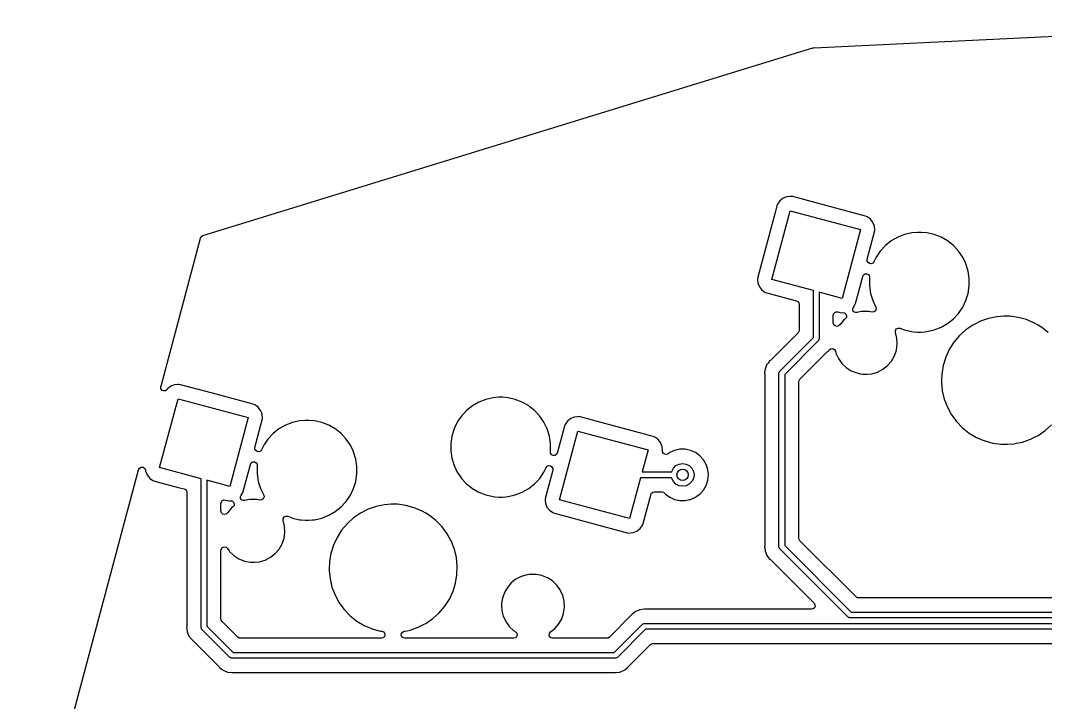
# Model space of a CAD drawing. Extents: x 41 to 271, y -133 to -23.
# Drawn here: x 48.97 to 84.95, y -47.12 to -23.18 of the extents above; entities that cross this region are included whole.
import ezdxf

# ---------------------------------------------------------------- set-up
doc = ezdxf.new("R2010")
doc.units = 0
doc.layers.add('BLACK', color=7, linetype='CONTINUOUS')

msp = doc.modelspace()

# ---------------------------------------------------------------- linework, layer by layer
at = {"layer": 'BLACK', "linetype": 'CONTINUOUS'}
for p, q in [((76.8157, -24.1397), (96.7706, -23.1814)), ((55.376, -30.7302), (76.7852, -24.1451)), ((76.7852, -24.1451), (76.8157, -24.1397)), ((75.7368, -29.4215), (75.6236, -29.5105)), ((75.8704, -29.368), (75.7368, -29.4215)), ((75.9778, -29.3578), (75.8704, -29.368)), ((76.0137, -29.3543), (75.9778, -29.3578)), ((76.0729, -29.3636), (76.0137, -29.3543)), ((76.0137, -29.3543), (76.0137, -29.3543)), ((76.8493, -29.5716), (76.0729, -29.3636)), ((76.0729, -29.3636), (76.0729, -29.3636)), ((76.0729, -29.3636), (76.0729, -29.3636)), ((75.3426, -32.2742), (75.9896, -29.8594)), ((75.5185, -29.6836), (75.4536, -29.9262)), ((75.5217, -29.6755), (75.5185, -29.6836)), ((75.5402, -29.6277), (75.5217, -29.6755)), ((75.6236, -29.5105), (75.5402, -29.6277)), ((75.9896, -29.8594), (78.4527, -30.5194)), ((78.6285, -30.0484), (76.8493, -29.5716)), ((75.4536, -29.9262), (74.8467, -32.1909)), ((78.6844, -30.07), (78.6285, -30.0484)), ((78.7623, -30.1254), (78.6844, -30.07)), ((78.6844, -30.07), (78.6844, -30.07)), ((78.6844, -30.07), (78.6844, -30.07)), ((78.8017, -30.1535), (78.7623, -30.1254)), ((78.8724, -30.2434), (78.8017, -30.1535)), ((78.4527, -30.5194), (77.8057, -32.9342)), ((78.8906, -30.2666), (78.8724, -30.2434)), ((78.9441, -30.4002), (78.8906, -30.2666)), ((78.9578, -30.5435), (78.9441, -30.4002)), ((78.9485, -30.6027), (78.9578, -30.5435)), ((53.9138, -35.9657), (55.2927, -30.8167)), ((55.2927, -30.8167), (55.3232, -30.7627)), ((55.3232, -30.7627), (55.376, -30.7302)), ((78.691, -31.5641), (78.9485, -30.6027)), ((79.531, -30.917), (79.3259, -31.0806)), ((79.7582, -30.7858), (79.531, -30.917)), ((80.0024, -30.69), (79.7582, -30.7858)), ((80.2582, -30.6316), (80.0024, -30.69)), ((80.4544, -30.6169), (80.2582, -30.6316)), ((80.5853, -30.6169), (80.4544, -30.6169)), ((80.4544, -30.6169), (80.4544, -30.6169)), ((80.5854, -30.6169), (80.5853, -30.6169)), ((80.7815, -30.6316), (80.5854, -30.6169)), ((81.0373, -30.69), (80.7815, -30.6316)), ((81.2815, -30.7858), (81.0373, -30.69)), ((81.5087, -30.917), (81.2815, -30.7858)), ((81.7138, -31.0806), (81.5087, -30.917)), ((81.5087, -30.917), (81.5087, -30.917)), ((79.1474, -31.2729), (78.9996, -31.4897)), ((79.3259, -31.0806), (79.1474, -31.2729)), ((81.8923, -31.2729), (81.7138, -31.0806)), ((81.7138, -31.0806), (81.7138, -31.0806)), ((81.7138, -31.0806), (81.7138, -31.0806)), ((82.0401, -31.4897), (81.8923, -31.2729)), ((81.8923, -31.2729), (81.8923, -31.2729)), ((81.8923, -31.2729), (81.8923, -31.2729)), ((78.69, -31.6245), (78.691, -31.5641)), ((78.7178, -31.6782), (78.69, -31.6245)), ((78.9224, -31.6499), (78.8837, -31.6964)), ((78.9996, -31.4897), (78.9224, -31.6499)), ((82.1359, -31.6886), (82.0401, -31.4897)), ((78.7676, -31.7124), (78.7178, -31.6782)), ((78.8277, -31.719), (78.7676, -31.7124)), ((78.8837, -31.6964), (78.8277, -31.719)), ((82.1539, -31.7261), (82.1359, -31.6886)), ((82.2313, -31.9768), (82.1539, -31.7261)), ((82.2704, -32.2362), (82.2313, -31.9768)), ((74.838, -32.2466), (74.8375, -32.2502)), ((74.8375, -32.2502), (74.841, -32.2873)), ((74.8467, -32.1909), (74.838, -32.2466)), ((74.841, -32.2873), (74.8512, -32.3934)), ((76.7976, -32.6641), (75.3426, -32.2742)), ((78.2767, -33.11), (78.5303, -32.1638)), ((78.5303, -32.1638), (78.5607, -32.1098)), ((78.5607, -32.1098), (78.6135, -32.0774)), ((78.6135, -32.0774), (78.6754, -32.0745)), ((78.6754, -32.0745), (78.7309, -32.1019)), ((78.7309, -32.1019), (78.7663, -32.1527)), ((78.7663, -32.1527), (78.7726, -32.2143)), ((78.7726, -32.2143), (78.7694, -32.2362)), ((78.7694, -32.2362), (78.7694, -32.2362)), ((78.7694, -32.2362), (78.7694, -32.4986)), ((82.2704, -32.4986), (82.2704, -32.2362)), ((74.8512, -32.3934), (74.9047, -32.5271)), ((74.9047, -32.5271), (74.9776, -32.6198)), ((74.9776, -32.6198), (74.9936, -32.6402)), ((74.9936, -32.6402), (75.1109, -32.7237)), ((75.1109, -32.7237), (75.1109, -32.7237)), ((75.1109, -32.7237), (75.1109, -32.7237)), ((75.1109, -32.7237), (75.1165, -32.7258)), ((75.1165, -32.7258), (75.1668, -32.7453)), ((76.7976, -34.3129), (76.7976, -32.6641)), ((77.8057, -32.9342), (76.9976, -32.7177)), ((76.9976, -32.7177), (76.9976, -34.3544)), ((78.7694, -32.4986), (78.8085, -32.758)), ((82.2313, -32.758), (82.2704, -32.4986)), ((75.1668, -32.7453), (75.9799, -32.9632)), ((75.9799, -32.9632), (76.2052, -33.0235)), ((76.2052, -33.0235), (76.2528, -33.0483)), ((76.2528, -33.0483), (76.2855, -33.0909)), ((76.2855, -33.0909), (76.2971, -33.1433)), ((78.8085, -32.758), (78.8858, -33.0087)), ((78.8858, -33.0087), (78.9964, -33.2384)), ((82.0401, -33.2451), (82.1539, -33.0087)), ((82.1539, -33.0087), (82.2313, -32.758)), ((76.2971, -33.1433), (76.2971, -34.0543)), ((77.5109, -33.4767), (77.5466, -33.4332)), ((77.5466, -33.4332), (77.5979, -33.41)), ((77.5979, -33.41), (77.6542, -33.4118)), ((77.6542, -33.4118), (77.6991, -33.4238)), ((77.6991, -33.4238), (77.7224, -33.4301)), ((77.7224, -33.4301), (77.7816, -33.4393)), ((77.7816, -33.4393), (77.8292, -33.4347)), ((77.7816, -33.4393), (77.7816, -33.4393)), ((77.7816, -33.4393), (77.7816, -33.4393)), ((77.8292, -33.4347), (77.8914, -33.4449)), ((77.8914, -33.4449), (77.9406, -33.4843)), ((78.1797, -33.2975), (78.2017, -33.2409)), ((78.1872, -33.3578), (78.1797, -33.2975)), ((78.2224, -33.4073), (78.1872, -33.3578)), ((78.2017, -33.2409), (78.2551, -33.1659)), ((78.277, -33.4341), (78.2224, -33.4073)), ((78.2551, -33.1659), (78.2767, -33.11)), ((78.3377, -33.4318), (78.277, -33.4341)), ((78.4263, -33.4057), (78.3377, -33.4318)), ((78.5048, -33.3982), (78.4263, -33.4057)), ((78.5833, -33.3907), (78.5048, -33.3982)), ((78.7409, -33.3907), (78.5833, -33.3907)), ((78.8612, -33.4139), (78.7409, -33.3907)), ((78.7409, -33.3907), (78.7409, -33.3907)), ((78.9286, -33.4081), (78.8612, -33.4139)), ((78.9829, -33.3678), (78.9286, -33.4081)), ((79.008, -33.305), (78.9829, -33.3678)), ((78.9964, -33.2384), (79.008, -33.305)), ((81.8923, -33.4619), (82.0401, -33.2451)), ((77.4981, -33.5316), (77.5109, -33.4767)), ((77.4981, -33.7969), (77.4981, -33.5316)), ((77.5147, -33.8589), (77.4981, -33.7969)), ((77.8722, -33.6914), (77.7345, -33.8504)), ((77.8934, -33.6747), (77.8722, -33.6914)), ((77.9177, -33.6557), (77.8934, -33.6747)), ((77.9557, -33.6054), (77.9177, -33.6557)), ((77.9406, -33.4843), (77.9641, -33.5429)), ((77.9641, -33.5429), (77.9557, -33.6054)), ((81.5087, -33.8178), (81.7138, -33.6542)), ((81.7138, -33.6542), (81.8578, -33.499)), ((81.8578, -33.499), (81.8923, -33.4619)), ((81.8923, -33.4619), (81.8923, -33.4619)), ((81.8923, -33.4619), (81.8923, -33.4619)), ((82.6645, -33.736), (82.3963, -33.8715)), ((82.9483, -33.6374), (82.6645, -33.736)), ((83.2428, -33.5776), (82.9483, -33.6374)), ((83.4676, -33.5625), (83.2428, -33.5776)), ((83.6929, -33.5625), (83.4676, -33.5625)), ((83.4676, -33.5625), (83.4676, -33.5625)), ((83.9907, -33.6026), (83.6929, -33.5625)), ((84.2805, -33.682), (83.9907, -33.6026)), ((83.9907, -33.6026), (83.9907, -33.6026)), ((83.9907, -33.6026), (83.9907, -33.6026)), ((84.376, -33.7225), (84.2805, -33.682)), ((84.5571, -33.7993), (84.376, -33.7225)), ((84.6864, -33.8759), (84.5571, -33.7993)), ((76.2608, -34.142), (75.301, -35.1018)), ((76.2877, -34.1017), (76.2608, -34.142)), ((76.2971, -34.0543), (76.2877, -34.1017)), ((77.5601, -33.9043), (77.5147, -33.8589)), ((77.6221, -33.9209), (77.5601, -33.9043)), ((77.6841, -33.9043), (77.6221, -33.9209)), ((77.7295, -33.8589), (77.6841, -33.9043)), ((77.7345, -33.8504), (77.7295, -33.8589)), ((77.7295, -33.8589), (77.7295, -33.8589)), ((79.6808, -34.1283), (79.6831, -34.0615)), ((79.6813, -34.1303), (79.6808, -34.1283)), ((79.7309, -34.3347), (79.6813, -34.1303)), ((79.6813, -34.1303), (79.6813, -34.1303)), ((79.6831, -34.0615), (79.7198, -34.0056)), ((79.7198, -34.0056), (79.7801, -33.9769)), ((79.7801, -33.9769), (79.8466, -33.9837)), ((79.8466, -33.9837), (79.8902, -34.0008)), ((79.8902, -34.0008), (79.9942, -34.0416)), ((79.9942, -34.0416), (80.0024, -34.0448)), ((80.0024, -34.0448), (80.2582, -34.1032)), ((80.2582, -34.1032), (80.3143, -34.1074)), ((80.3143, -34.1074), (80.4544, -34.1179)), ((80.4544, -34.1179), (80.4544, -34.1179)), ((80.4544, -34.1179), (80.5853, -34.1179)), ((80.5853, -34.1179), (80.5854, -34.1179)), ((80.5854, -34.1179), (80.7079, -34.1087)), ((80.7079, -34.1087), (80.7815, -34.1032)), ((80.7815, -34.1032), (81.0373, -34.0448)), ((81.0373, -34.0448), (81.2815, -33.949)), ((81.2815, -33.949), (81.5087, -33.8178)), ((82.1486, -34.0416), (81.9257, -34.2432)), ((82.3963, -33.8715), (82.1486, -34.0416)), ((84.8157, -33.9524), (84.6864, -33.8759)), ((85.0409, -34.1303), (84.8157, -33.9524)), ((75.6213, -35.4893), (76.7976, -34.3129)), ((76.9683, -34.4251), (75.792, -35.6014)), ((76.972, -34.4179), (76.9683, -34.4251)), ((76.9785, -34.4131), (76.972, -34.4179)), ((76.9858, -34.3909), (76.9785, -34.4131)), ((76.9964, -34.37), (76.9858, -34.3909)), ((76.9976, -34.3544), (76.9951, -34.362)), ((76.9951, -34.362), (76.9964, -34.37)), ((79.7409, -34.5448), (79.7309, -34.3347)), ((81.7317, -34.4726), (81.57, -34.7259)), ((81.9257, -34.2432), (81.7317, -34.4726)), ((76.5475, -35.5537), (77.2887, -34.8126)), ((77.2887, -34.8126), (77.3009, -34.8019)), ((77.3009, -34.8019), (77.3259, -34.7826)), ((77.3259, -34.7826), (77.3558, -34.7437)), ((77.3558, -34.7437), (77.4111, -34.7029)), ((77.4111, -34.7029), (77.4798, -34.6979)), ((77.4798, -34.6979), (77.5405, -34.7303)), ((77.5405, -34.7303), (77.5746, -34.79)), ((77.5746, -34.79), (77.5902, -34.854)), ((77.5902, -34.854), (77.5902, -34.854)), ((77.5902, -34.854), (77.5902, -34.854)), ((77.5902, -34.854), (77.6223, -34.9243)), ((79.6422, -34.9518), (79.711, -34.753)), ((79.711, -34.753), (79.7409, -34.5448)), ((81.57, -34.7259), (81.4435, -34.9985)), ((75.1981, -35.2173), (75.1675, -35.2572)), ((75.2069, -35.2057), (75.1981, -35.2173)), ((75.2477, -35.1526), (75.2069, -35.2057)), ((75.2637, -35.1317), (75.2477, -35.1526)), ((75.2888, -35.1125), (75.2637, -35.1317)), ((75.301, -35.1018), (75.2888, -35.1125)), ((77.6223, -34.9243), (77.6776, -35.0454)), ((77.6776, -35.0454), (77.7738, -35.1805)), ((77.7738, -35.1805), (77.7996, -35.2167)), ((77.7996, -35.2167), (77.9518, -35.3618)), ((79.3992, -35.2929), (79.537, -35.1339)), ((79.537, -35.1339), (79.6422, -34.9518)), ((81.4435, -34.9985), (81.3545, -35.2855)), ((75.107, -35.4032), (75.0863, -35.56)), ((75.0863, -35.56), (75.0904, -35.5913)), ((75.0904, -35.5913), (75.0915, -35.6075)), ((75.0915, -35.6075), (75.0915, -41.6085)), ((75.1675, -35.2572), (75.107, -35.4032)), ((75.592, -35.56), (75.5945, -35.5523)), ((75.592, -41.656), (75.592, -35.56)), ((75.5932, -35.5444), (75.6039, -35.5235)), ((75.5945, -35.5523), (75.5932, -35.5444)), ((75.6039, -35.5235), (75.6111, -35.5012)), ((75.6111, -35.5012), (75.6176, -35.4965)), ((75.6176, -35.4965), (75.6213, -35.4893)), ((75.792, -35.6014), (75.792, -41.6146)), ((76.3288, -35.7724), (76.5475, -35.5537)), ((77.9518, -35.3618), (77.9518, -35.3618)), ((77.9518, -35.3618), (77.9518, -35.3618)), ((77.9518, -35.3618), (78.1287, -35.4756)), ((78.1287, -35.4756), (78.1287, -35.4756)), ((78.1287, -35.4756), (78.324, -35.5537)), ((78.324, -35.5537), (78.4528, -35.5786)), ((78.4528, -35.5786), (78.5306, -35.5935)), ((78.5306, -35.5935), (78.5306, -35.5935)), ((78.5306, -35.5935), (78.6882, -35.5935)), ((78.6882, -35.5935), (78.8451, -35.5786)), ((78.6882, -35.5935), (78.6882, -35.5935)), ((78.8451, -35.5786), (79.0469, -35.5193)), ((79.0469, -35.5193), (79.2339, -35.4229)), ((79.2339, -35.4229), (79.3992, -35.2929)), ((81.3045, -35.5818), (81.2968, -35.8126)), ((81.3146, -35.5222), (81.3045, -35.5818)), ((81.3545, -35.2855), (81.3146, -35.5222)), ((53.8969, -36.0287), (53.9138, -35.9657)), ((54.3797, -35.9687), (54.2461, -36.0222)), ((54.4968, -35.9576), (54.3797, -35.9687)), ((54.523, -35.9551), (54.4968, -35.9576)), ((54.5822, -35.9643), (54.523, -35.9551)), ((54.523, -35.9551), (54.523, -35.9551)), ((55.7058, -36.2654), (54.5822, -35.9643)), ((54.5822, -35.9643), (54.5822, -35.9643)), ((54.5822, -35.9643), (54.5822, -35.9643)), ((76.2925, -35.8601), (76.3019, -35.8126)), ((76.2925, -35.8821), (76.2925, -35.8601)), ((76.2925, -39.2), (76.2925, -35.8821)), ((76.3019, -35.8126), (76.3288, -35.7724)), ((81.2968, -35.8126), (81.2945, -35.8821)), ((81.2945, -35.8821), (81.3245, -36.1811)), ((53.898, -36.0969), (53.8969, -36.0287)), ((53.935, -36.1541), (53.898, -36.0969)), ((53.9967, -36.1832), (53.935, -36.1541)), ((54.0644, -36.1753), (53.9967, -36.1832)), ((54.1176, -36.1327), (54.0644, -36.1753)), ((54.133, -36.1112), (54.1176, -36.1327)), ((54.2461, -36.0222), (54.133, -36.1112)), ((57.1378, -36.6491), (55.7058, -36.2654)), ((81.3245, -36.1811), (81.3942, -36.4734)), ((53.8519, -38.875), (54.4989, -36.4601)), ((54.4989, -36.4601), (56.962, -37.1201)), ((57.1937, -36.6707), (57.1378, -36.6491)), ((57.3105, -36.7538), (57.1937, -36.6707)), ((57.1937, -36.6707), (57.1937, -36.6707)), ((57.1937, -36.6707), (57.1937, -36.6707)), ((65.0586, -36.5766), (64.8314, -36.7078)), ((65.3028, -36.4807), (65.0586, -36.5766)), ((65.5586, -36.4224), (65.3028, -36.4807)), ((65.7547, -36.4077), (65.5586, -36.4224)), ((65.8857, -36.4077), (65.7547, -36.4077)), ((65.7547, -36.4077), (65.7547, -36.4077)), ((66.0818, -36.4224), (65.8857, -36.4077)), ((65.8857, -36.4077), (65.8857, -36.4077)), ((66.3376, -36.4807), (66.0818, -36.4224)), ((66.5819, -36.5766), (66.3376, -36.4807)), ((66.5985, -36.5862), (66.5819, -36.5766)), ((66.5819, -36.5766), (66.5819, -36.5766)), ((66.5819, -36.5766), (66.5819, -36.5766)), ((66.8091, -36.7078), (66.5985, -36.5862)), ((81.3942, -36.4734), (81.5022, -36.7538)), ((57.311, -36.7542), (57.3105, -36.7538)), ((57.3999, -36.8673), (57.311, -36.7542)), ((57.4389, -36.9647), (57.3999, -36.8673)), ((57.4534, -37.0009), (57.4389, -36.9647)), ((57.4671, -37.1442), (57.4534, -37.0009)), ((64.6262, -36.8714), (64.4478, -37.0637)), ((64.8314, -36.7078), (64.6262, -36.8714)), ((66.8604, -36.7487), (66.8091, -36.7078)), ((67.0142, -36.8714), (66.8604, -36.7487)), ((67.1926, -37.0637), (67.0142, -36.8714)), ((67.0142, -36.8714), (67.0142, -36.8714)), ((67.0142, -36.8714), (67.0142, -36.8714)), ((81.5022, -36.7538), (81.6466, -37.0173)), ((81.6466, -37.0173), (81.7623, -37.1744)), ((56.962, -37.1201), (56.315, -39.5349)), ((57.2003, -38.1648), (57.4579, -37.2034)), ((57.4579, -37.2034), (57.4671, -37.1442)), ((58.2675, -37.3865), (58.0403, -37.5177)), ((58.5118, -37.2907), (58.2675, -37.3865)), ((58.7676, -37.2323), (58.5118, -37.2907)), ((58.9637, -37.2176), (58.7676, -37.2323)), ((59.0947, -37.2176), (58.9637, -37.2176)), ((58.9637, -37.2176), (58.9637, -37.2176)), ((59.2908, -37.2323), (59.0947, -37.2176)), ((59.0947, -37.2176), (59.0947, -37.2176)), ((59.5466, -37.2907), (59.2908, -37.2323)), ((59.7908, -37.3865), (59.5466, -37.2907)), ((60.018, -37.5177), (59.7908, -37.3865)), ((64.3, -37.2805), (64.2016, -37.4847)), ((64.3008, -37.2792), (64.3, -37.2805)), ((64.3609, -37.1911), (64.3008, -37.2792)), ((64.4478, -37.0637), (64.3609, -37.1911)), ((67.1927, -37.0637), (67.1926, -37.0637)), ((67.1926, -37.0637), (67.1926, -37.0637)), ((67.3404, -37.2805), (67.1927, -37.0637)), ((67.4543, -37.5168), (67.3404, -37.2805)), ((68.0746, -37.3865), (68.0634, -37.4156)), ((68.085, -37.3596), (68.0746, -37.3865)), ((68.1685, -37.2424), (68.085, -37.3596)), ((68.2816, -37.1534), (68.1685, -37.2424)), ((68.4152, -37.0999), (68.2816, -37.1534)), ((68.5226, -37.0897), (68.4152, -37.0999)), ((68.5585, -37.0863), (68.5226, -37.0897)), ((68.6177, -37.0955), (68.5585, -37.0863)), ((68.5585, -37.0863), (68.5585, -37.0863)), ((69.4773, -37.3258), (68.6177, -37.0955)), ((68.6177, -37.0955), (68.6177, -37.0955)), ((68.6177, -37.0955), (68.6177, -37.0955)), ((71.1733, -37.7803), (69.4773, -37.3258)), ((81.7623, -37.1744), (81.8249, -37.2592)), ((81.8249, -37.2592), (82.0338, -37.4752)), ((84.9367, -37.5723), (85.1596, -37.3707)), ((57.8352, -37.6813), (57.6568, -37.8736)), ((58.0403, -37.5177), (57.8352, -37.6813)), ((60.0468, -37.5407), (60.018, -37.5177)), ((60.2232, -37.6813), (60.0468, -37.5407)), ((60.4016, -37.8736), (60.2232, -37.6813)), ((60.2232, -37.6813), (60.2232, -37.6813)), ((60.2232, -37.6813), (60.2232, -37.6813)), ((64.1088, -37.7675), (64.0697, -38.027)), ((64.1862, -37.5168), (64.1088, -37.7675)), ((64.2016, -37.4847), (64.1862, -37.5168)), ((67.5316, -37.7675), (67.4543, -37.5168)), ((67.5707, -38.027), (67.5316, -37.7675)), ((68.0634, -37.4156), (67.8288, -38.2908)), ((67.8874, -40.0061), (68.5344, -37.5913)), ((68.5344, -37.5913), (70.9975, -38.2513)), ((82.0338, -37.4752), (82.2696, -37.6615)), ((82.2696, -37.6615), (82.5281, -37.8146)), ((84.5553, -37.8099), (84.689, -37.7424)), ((84.689, -37.7424), (84.9367, -37.5723)), ((84.689, -37.7424), (84.689, -37.7424)), ((57.509, -38.0904), (57.4318, -38.2507)), ((57.6568, -37.8736), (57.509, -38.0904)), ((60.5494, -38.0904), (60.4016, -37.8736)), ((60.4016, -37.8736), (60.4016, -37.8736)), ((60.4016, -37.8736), (60.4016, -37.8736)), ((60.6452, -38.2893), (60.5494, -38.0904)), ((64.0697, -38.027), (64.0697, -38.2893)), ((67.5707, -38.2893), (67.5707, -38.027)), ((71.2292, -37.8019), (71.1733, -37.7803)), ((71.3373, -37.8789), (71.2292, -37.8019)), ((71.2292, -37.8019), (71.2292, -37.8019)), ((71.2292, -37.8019), (71.2292, -37.8019)), ((71.3465, -37.8854), (71.3373, -37.8789)), ((71.4354, -37.9985), (71.3465, -37.8854)), ((71.4799, -38.1097), (71.4354, -37.9985)), ((71.4889, -38.1321), (71.4799, -38.1097)), ((71.5026, -38.2754), (71.4889, -38.1321)), ((82.5281, -37.8146), (82.8048, -37.9319)), ((82.8048, -37.9319), (82.8048, -37.9319)), ((82.8048, -37.9319), (82.8048, -37.9319)), ((82.8048, -37.9319), (82.8264, -37.9378)), ((82.8264, -37.9378), (83.0946, -38.0113)), ((83.0946, -38.0113), (83.3924, -38.0513)), ((83.3924, -38.0513), (83.6177, -38.0513)), ((83.6177, -38.0513), (83.8425, -38.0363)), ((83.6177, -38.0513), (83.6177, -38.0513)), ((83.8425, -38.0363), (83.9234, -38.0198)), ((83.9234, -38.0198), (84.1369, -37.9764)), ((84.1369, -37.9764), (84.4208, -37.8779)), ((84.4208, -37.8779), (84.5553, -37.8099)), ((57.1993, -38.2252), (57.2003, -38.1648)), ((57.2271, -38.2789), (57.1993, -38.2252)), ((57.2769, -38.3131), (57.2271, -38.2789)), ((57.337, -38.3197), (57.2769, -38.3131)), ((57.3931, -38.2971), (57.337, -38.3197)), ((57.4318, -38.2507), (57.3931, -38.2971)), ((60.6633, -38.3268), (60.6452, -38.2893)), ((60.7406, -38.5775), (60.6633, -38.3268)), ((64.0697, -38.2893), (64.1088, -38.5488)), ((67.5674, -38.3112), (67.5707, -38.2893)), ((67.5738, -38.3728), (67.5674, -38.3112)), ((67.6092, -38.4237), (67.5738, -38.3728)), ((67.6647, -38.4511), (67.6092, -38.4237)), ((67.7266, -38.4482), (67.6647, -38.4511)), ((67.7793, -38.4157), (67.7266, -38.4482)), ((67.8098, -38.3618), (67.7793, -38.4157)), ((67.8288, -38.2908), (67.8098, -38.3618)), ((70.9975, -38.2513), (70.7892, -39.0287)), ((71.5041, -38.2909), (71.5026, -38.2754)), ((71.5054, -38.2908), (71.5041, -38.2909)), ((71.5083, -38.3264), (71.5054, -38.2908)), ((71.5386, -38.3756), (71.5083, -38.3264)), ((71.5879, -38.4058), (71.5386, -38.3756)), ((71.6456, -38.4103), (71.5879, -38.4058)), ((71.699, -38.3882), (71.6456, -38.4103)), ((71.7573, -38.3458), (71.699, -38.3882)), ((71.9302, -38.2689), (71.7573, -38.3458)), ((72.1154, -38.2295), (71.9302, -38.2689)), ((72.3046, -38.2295), (72.1154, -38.2295)), ((72.1154, -38.2295), (72.1154, -38.2295)), ((72.4898, -38.2689), (72.3046, -38.2295)), ((72.3046, -38.2295), (72.3046, -38.2295)), ((72.6627, -38.3458), (72.4898, -38.2689)), ((72.8159, -38.4571), (72.6627, -38.3458)), ((72.9425, -38.5978), (72.8159, -38.4571)), ((56.7861, -39.7107), (57.0396, -38.7645)), ((57.0396, -38.7645), (57.0701, -38.7106)), ((57.0701, -38.7106), (57.1228, -38.6781)), ((57.1228, -38.6781), (57.1847, -38.6752)), ((57.1847, -38.6752), (57.2402, -38.7026)), ((57.2402, -38.7026), (57.2756, -38.7535)), ((57.2756, -38.7535), (57.282, -38.8151)), ((57.282, -38.8151), (57.2787, -38.8369)), ((57.2787, -38.8369), (57.2787, -38.8369)), ((57.2787, -38.8369), (57.2787, -39.0993)), ((60.7797, -38.8369), (60.7406, -38.5775)), ((60.7797, -39.0993), (60.7797, -38.8369)), ((64.1088, -38.5488), (64.1862, -38.7995)), ((64.1862, -38.7995), (64.3, -39.0359)), ((67.4176, -38.8756), (67.4563, -38.8292)), ((67.4563, -38.8292), (67.5124, -38.8066)), ((67.5124, -38.8066), (67.5725, -38.8132)), ((67.5725, -38.8132), (67.6223, -38.8474)), ((67.6223, -38.8474), (67.6501, -38.9011)), ((71.8864, -38.8949), (71.9749, -38.8064)), ((71.9749, -38.8064), (72.0864, -38.7496)), ((72.0864, -38.7496), (72.21, -38.73)), ((72.21, -38.73), (72.3336, -38.7496)), ((72.3336, -38.7496), (72.4451, -38.8064)), ((72.4451, -38.8064), (72.5336, -38.8949)), ((73.0372, -38.7617), (72.9425, -38.5978)), ((73.0495, -38.7995), (73.0372, -38.7617)), ((73.0957, -38.9417), (73.0495, -38.7995)), ((48.9707, -54.4235), (53.1149, -38.9487)), ((53.1149, -38.9487), (53.1499, -38.8903)), ((53.1499, -38.8903), (53.2106, -38.8592)), ((53.2106, -38.8592), (53.2785, -38.8648)), ((53.2785, -38.8648), (53.3332, -38.9056)), ((53.3332, -38.9056), (53.3581, -38.969)), ((53.3581, -38.969), (53.3605, -38.9942)), ((53.3605, -38.9942), (53.414, -39.1278)), ((53.414, -39.1278), (53.4963, -39.2325)), ((55.307, -39.2648), (53.8519, -38.875)), ((57.2787, -39.0993), (57.3178, -39.3587)), ((60.7406, -39.3587), (60.7797, -39.0993)), ((64.3, -39.0359), (64.415, -39.2045)), ((64.415, -39.2045), (64.4478, -39.2526)), ((67.1927, -39.2526), (67.3404, -39.0359)), ((67.3404, -39.0359), (67.4176, -38.8756)), ((67.6491, -38.9615), (67.3915, -39.9228)), ((67.6501, -38.9011), (67.6491, -38.9615)), ((70.7892, -39.0287), (71.826, -39.0287)), ((71.826, -39.0287), (71.8296, -39.0064)), ((71.8296, -39.0064), (71.8864, -38.8949)), ((72.5336, -38.8949), (72.5904, -39.0064)), ((72.5904, -39.0064), (72.61, -39.13)), ((72.61, -39.13), (72.5904, -39.2536)), ((73.1155, -39.13), (73.0957, -38.9417)), ((73.0957, -39.3183), (73.1155, -39.13)), ((76.2925, -41.3559), (76.2925, -39.2)), ((53.4963, -39.2325), (53.5029, -39.2409)), ((53.5029, -39.2409), (53.6202, -39.3244)), ((53.6202, -39.3244), (53.6202, -39.3244)), ((53.6202, -39.3244), (53.6202, -39.3244)), ((53.6202, -39.3244), (53.6633, -39.3411)), ((53.6633, -39.3411), (53.6761, -39.346)), ((53.6761, -39.346), (54.5091, -39.5692)), ((54.5091, -39.5692), (54.7146, -39.6243)), ((55.307, -44.485), (55.307, -39.2648)), ((56.315, -39.5349), (55.507, -39.3184)), ((55.507, -39.3184), (55.507, -44.4435)), ((57.3178, -39.3587), (57.3951, -39.6094)), ((60.6633, -39.6094), (60.7406, -39.3587)), ((64.4478, -39.2526), (64.6145, -39.4323)), ((64.6145, -39.4323), (64.6262, -39.445)), ((64.6262, -39.445), (64.8314, -39.6085)), ((66.8091, -39.6085), (67.0142, -39.445)), ((67.0142, -39.445), (67.1261, -39.3244)), ((67.1261, -39.3244), (67.1926, -39.2526)), ((67.1926, -39.2526), (67.1926, -39.2526)), ((67.1926, -39.2526), (67.1927, -39.2526)), ((70.7356, -39.2287), (70.3505, -40.6661)), ((71.8256, -39.2287), (70.7356, -39.2287)), ((71.8296, -39.2536), (71.8256, -39.2287)), ((71.8864, -39.3651), (71.8296, -39.2536)), ((71.9749, -39.4536), (71.8864, -39.3651)), ((72.0864, -39.5104), (71.9749, -39.4536)), ((72.21, -39.53), (72.0864, -39.5104)), ((72.3336, -39.5104), (72.21, -39.53)), ((72.4451, -39.4536), (72.3336, -39.5104)), ((72.5336, -39.3651), (72.4451, -39.4536)), ((72.5904, -39.2536), (72.5336, -39.3651)), ((72.9425, -39.6622), (73.0372, -39.4983)), ((73.0372, -39.4983), (73.0957, -39.3183)), ((54.7146, -39.6243), (54.7622, -39.649)), ((54.7622, -39.649), (54.7948, -39.6916)), ((54.7948, -39.6916), (54.8065, -39.744)), ((54.8065, -39.744), (54.8065, -44.4375)), ((56.689, -39.8982), (56.7111, -39.8416)), ((56.6965, -39.9585), (56.689, -39.8982)), ((56.7111, -39.8416), (56.7644, -39.7666)), ((56.7644, -39.7666), (56.7861, -39.7107)), ((57.3951, -39.6094), (57.5057, -39.8391)), ((57.5173, -39.9057), (57.4922, -39.9685)), ((57.5057, -39.8391), (57.5173, -39.9057)), ((60.4016, -40.0626), (60.5494, -39.8458)), ((60.5494, -39.8458), (60.6633, -39.6094)), ((64.8314, -39.6085), (65.0586, -39.7397)), ((65.0586, -39.7397), (65.2036, -39.7966)), ((65.2036, -39.7966), (65.2625, -39.8198)), ((65.2625, -39.8198), (65.3028, -39.8356)), ((65.3028, -39.8356), (65.5586, -39.894)), ((65.5586, -39.894), (65.6146, -39.8982)), ((65.6146, -39.8982), (65.7547, -39.9087)), ((65.7547, -39.9087), (65.7547, -39.9087)), ((65.7547, -39.9087), (65.8857, -39.9087)), ((65.8857, -39.9087), (66.0083, -39.8995)), ((65.8857, -39.9087), (65.8857, -39.9087)), ((66.0083, -39.8995), (66.0818, -39.894)), ((66.0818, -39.894), (66.3376, -39.8356)), ((66.3376, -39.8356), (66.5819, -39.7397)), ((66.5819, -39.7397), (66.8091, -39.6085)), ((67.3915, -39.9228), (67.3837, -39.9728)), ((70.8215, -40.8419), (71.0908, -39.8371)), ((71.0908, -39.8371), (71.095, -39.8211)), ((71.095, -39.8211), (71.1198, -39.7735)), ((71.1198, -39.7735), (71.1624, -39.7409)), ((71.1624, -39.7409), (71.2148, -39.7292)), ((71.2148, -39.7292), (71.4826, -39.7292)), ((71.4826, -39.7292), (71.533, -39.74)), ((71.533, -39.74), (71.5748, -39.7703)), ((71.5748, -39.7703), (71.6041, -39.8029)), ((71.6041, -39.8029), (71.7573, -39.9142)), ((71.7573, -39.9142), (71.9302, -39.9911)), ((72.4898, -39.9911), (72.6627, -39.9142)), ((72.6627, -39.9142), (72.7257, -39.8684)), ((72.7257, -39.8684), (72.8159, -39.8029)), ((72.8159, -39.8029), (72.8452, -39.7703)), ((72.8452, -39.7703), (72.9425, -39.6622)), ((56.0075, -40.1323), (56.0203, -40.0774)), ((56.0075, -40.3977), (56.0075, -40.1323)), ((56.0203, -40.0774), (56.056, -40.0339)), ((56.056, -40.0339), (56.1073, -40.0107)), ((56.1073, -40.0107), (56.1636, -40.0125)), ((56.1636, -40.0125), (56.2084, -40.0245)), ((56.2084, -40.0245), (56.2317, -40.0308)), ((56.2317, -40.0308), (56.2909, -40.04)), ((56.3816, -40.2921), (56.2438, -40.4511)), ((56.2909, -40.04), (56.3386, -40.0355)), ((56.2909, -40.04), (56.2909, -40.04)), ((56.2909, -40.04), (56.2909, -40.04)), ((56.3386, -40.0355), (56.4008, -40.0456)), ((56.427, -40.2564), (56.3816, -40.2921)), ((56.4008, -40.0456), (56.45, -40.0851)), ((56.465, -40.2061), (56.427, -40.2564)), ((56.45, -40.0851), (56.4734, -40.1436)), ((56.4734, -40.1436), (56.465, -40.2061)), ((56.7318, -40.008), (56.6965, -39.9585)), ((56.7863, -40.0348), (56.7318, -40.008)), ((56.847, -40.0325), (56.7863, -40.0348)), ((56.9357, -40.0064), (56.847, -40.0325)), ((57.0141, -39.999), (56.9357, -40.0064)), ((57.0926, -39.9915), (57.0141, -39.999)), ((57.2502, -39.9915), (57.0926, -39.9915)), ((57.3705, -40.0146), (57.2502, -39.9915)), ((57.2502, -39.9915), (57.2502, -39.9915)), ((57.4379, -40.0088), (57.3705, -40.0146)), ((57.4922, -39.9685), (57.4379, -40.0088)), ((60.018, -40.4185), (60.2232, -40.2549)), ((60.2232, -40.2549), (60.3664, -40.1005)), ((60.3664, -40.1005), (60.4016, -40.0626)), ((60.4016, -40.0626), (60.4016, -40.0626)), ((60.4016, -40.0626), (60.4016, -40.0626)), ((61.4577, -40.2382), (61.1738, -40.3367)), ((61.7521, -40.1783), (61.4577, -40.2382)), ((61.9769, -40.1633), (61.7521, -40.1783)), ((62.2022, -40.1633), (61.9769, -40.1633)), ((61.9769, -40.1633), (61.9769, -40.1633)), ((62.5, -40.2033), (62.2022, -40.1633)), ((62.7898, -40.2827), (62.5, -40.2033)), ((62.5, -40.2033), (62.5, -40.2033)), ((62.5, -40.2033), (62.5, -40.2033)), ((62.8445, -40.3059), (62.7898, -40.2827)), ((67.3837, -39.9728), (67.3823, -39.9821)), ((67.3823, -39.9821), (67.3874, -40.0355)), ((67.3874, -40.0355), (67.396, -40.1254)), ((67.396, -40.1254), (67.4495, -40.259)), ((67.4495, -40.259), (67.5362, -40.3693)), ((70.3505, -40.6661), (67.8874, -40.0061)), ((71.9302, -39.9911), (72.1154, -40.0305)), ((72.1154, -40.0305), (72.1154, -40.0305)), ((72.1154, -40.0305), (72.3046, -40.0305)), ((72.3046, -40.0305), (72.4483, -40)), ((72.3046, -40.0305), (72.3046, -40.0305)), ((72.4483, -40), (72.4898, -39.9911)), ((56.0241, -40.4597), (56.0075, -40.3977)), ((56.0695, -40.505), (56.0241, -40.4597)), ((56.1315, -40.5217), (56.0695, -40.505)), ((56.1935, -40.505), (56.1315, -40.5217)), ((56.2389, -40.4597), (56.1935, -40.505)), ((56.2438, -40.4511), (56.2389, -40.4597)), ((56.2389, -40.4597), (56.2389, -40.4597)), ((58.1925, -40.6623), (58.2291, -40.6064)), ((58.2291, -40.6064), (58.2895, -40.5776)), ((58.2895, -40.5776), (58.356, -40.5844)), ((58.356, -40.5844), (58.412, -40.6064)), ((58.412, -40.6064), (58.5036, -40.6423)), ((58.5036, -40.6423), (58.5118, -40.6455)), ((58.5118, -40.6455), (58.7676, -40.7039)), ((59.2908, -40.7039), (59.5466, -40.6455)), ((59.5466, -40.6455), (59.7908, -40.5497)), ((59.7908, -40.5497), (60.018, -40.4185)), ((60.6579, -40.6423), (60.435, -40.8439)), ((60.9056, -40.4723), (60.6579, -40.6423)), ((61.1738, -40.3367), (60.9056, -40.4723)), ((63.0665, -40.4), (62.8445, -40.3059)), ((63.1957, -40.4766), (63.0665, -40.4)), ((63.325, -40.5531), (63.1957, -40.4766)), ((63.5502, -40.731), (63.325, -40.5531)), ((67.5362, -40.3693), (67.5384, -40.3721)), ((67.5384, -40.3721), (67.6557, -40.4556)), ((67.6557, -40.4556), (67.6557, -40.4556)), ((67.6557, -40.4556), (67.6557, -40.4556)), ((67.6557, -40.4556), (67.6764, -40.4636)), ((67.6764, -40.4636), (67.7116, -40.4772)), ((67.7116, -40.4772), (70.2672, -41.162)), ((58.1901, -40.729), (58.1925, -40.6623)), ((58.1906, -40.731), (58.1901, -40.729)), ((58.2402, -40.9354), (58.1906, -40.731)), ((58.1906, -40.731), (58.1906, -40.731)), ((58.2502, -41.1455), (58.2402, -40.9354)), ((58.7676, -40.7039), (58.8236, -40.7081)), ((58.8236, -40.7081), (58.9637, -40.7186)), ((58.9637, -40.7186), (58.9637, -40.7186)), ((58.9637, -40.7186), (59.0947, -40.7186)), ((59.0947, -40.7186), (59.2173, -40.7094)), ((59.0947, -40.7186), (59.0947, -40.7186)), ((59.2173, -40.7094), (59.2908, -40.7039)), ((60.435, -40.8439), (60.241, -41.0734)), ((63.5608, -40.7394), (63.5502, -40.731)), ((63.7697, -40.9554), (63.5608, -40.7394)), ((63.948, -41.1973), (63.7697, -40.9554)), ((70.7164, -41.0151), (70.7999, -40.8978)), ((70.7999, -40.8978), (70.8215, -40.8419)), ((58.1515, -41.5525), (58.2203, -41.3537)), ((58.2203, -41.3537), (58.2502, -41.1455)), ((60.0793, -41.3266), (59.9528, -41.5992)), ((60.241, -41.0734), (60.0793, -41.3266)), ((64.0891, -41.4547), (63.948, -41.1973)), ((70.2672, -41.162), (70.3264, -41.1712)), ((70.3264, -41.1712), (70.4697, -41.1575)), ((70.4697, -41.1575), (70.6033, -41.104)), ((70.6033, -41.104), (70.7164, -41.0151)), ((76.3019, -41.4034), (76.2925, -41.3559)), ((56.0075, -41.782), (56.0229, -41.7221)), ((56.0229, -41.7221), (56.0654, -41.6771)), ((56.0654, -41.6771), (56.1244, -41.6582)), ((56.1244, -41.6582), (56.1851, -41.6702)), ((56.1851, -41.6702), (56.2325, -41.7101)), ((56.2325, -41.7101), (56.2946, -41.7973)), ((58.0463, -41.7346), (58.1515, -41.5525)), ((59.9528, -41.5992), (59.8638, -41.8862)), ((64.0924, -41.4608), (64.0891, -41.4547)), ((64.1937, -41.7239), (64.0924, -41.4608)), ((64.2004, -41.7412), (64.1937, -41.7239)), ((75.0904, -41.6247), (75.0863, -41.656)), ((75.0863, -41.656), (75.1012, -41.7688)), ((75.0915, -41.6085), (75.0904, -41.6247)), ((75.5945, -41.6637), (75.592, -41.656)), ((75.5932, -41.6716), (75.5945, -41.6637)), ((75.6039, -41.6925), (75.5932, -41.6716)), ((75.6111, -41.7148), (75.6039, -41.6925)), ((75.6176, -41.7195), (75.6111, -41.7148)), ((75.6213, -41.7267), (75.6176, -41.7195)), ((78.0153, -44.1207), (75.6213, -41.7267)), ((75.792, -41.6146), (78.1274, -43.95)), ((76.3288, -41.4436), (76.3019, -41.4034)), ((78.2984, -43.4132), (76.3288, -41.4436)), ((56.0075, -44.1849), (56.0075, -41.782)), ((56.2946, -41.7973), (56.3089, -41.8174)), ((56.3089, -41.8174), (56.4611, -41.9626)), ((56.4611, -41.9626), (56.4611, -41.9626)), ((56.4611, -41.9626), (56.4611, -41.9626)), ((56.4611, -41.9626), (56.6381, -42.0763)), ((56.6381, -42.0763), (56.6381, -42.0763)), ((56.6381, -42.0763), (56.8333, -42.1545)), ((57.5563, -42.12), (57.7432, -42.0236)), ((57.7432, -42.0236), (57.9086, -41.8936)), ((57.9086, -41.8936), (58.0463, -41.7346)), ((59.8638, -41.8862), (59.8175, -42.161)), ((64.2701, -42.0335), (64.2004, -41.7412)), ((64.3001, -42.3325), (64.2701, -42.0335)), ((75.1012, -41.7688), (75.1012, -41.7688)), ((75.1012, -41.7688), (75.107, -41.8128)), ((75.107, -41.8128), (75.1675, -41.9588)), ((75.1675, -41.9588), (75.2637, -42.0843)), ((75.2637, -42.0843), (75.2888, -42.1035)), ((56.8333, -42.1545), (56.9621, -42.1793)), ((56.9621, -42.1793), (57.0399, -42.1943)), ((57.0399, -42.1943), (57.0399, -42.1943)), ((57.0399, -42.1943), (57.1975, -42.1943)), ((57.1975, -42.1943), (57.3545, -42.1793)), ((57.1975, -42.1943), (57.1975, -42.1943)), ((57.3545, -42.1793), (57.5563, -42.12)), ((59.8054, -42.4362), (59.8038, -42.4828)), ((59.8138, -42.1825), (59.8054, -42.4362)), ((59.8175, -42.161), (59.8138, -42.1825)), ((64.2901, -42.6328), (64.3001, -42.3325)), ((75.2888, -42.1035), (75.301, -42.1142)), ((75.301, -42.1142), (76.8246, -43.6378)), ((59.8038, -42.4828), (59.8339, -42.7818)), ((59.8339, -42.7818), (59.9035, -43.0741)), ((64.2401, -42.9291), (64.2901, -42.6328)), ((66.3607, -42.7917), (66.1954, -42.9217)), ((66.5477, -42.6953), (66.3607, -42.7917)), ((66.7495, -42.636), (66.5477, -42.6953)), ((66.8192, -42.6294), (66.7495, -42.636)), ((66.9064, -42.6211), (66.8192, -42.6294)), ((67.064, -42.6211), (66.9064, -42.6211)), ((67.2706, -42.6609), (67.064, -42.6211)), ((67.064, -42.6211), (67.064, -42.6211)), ((67.2886, -42.6681), (67.2706, -42.6609)), ((67.2706, -42.6609), (67.2706, -42.6609)), ((67.2706, -42.6609), (67.2706, -42.6609)), ((67.4659, -42.739), (67.2886, -42.6681)), ((67.6428, -42.8528), (67.4659, -42.739)), ((59.9035, -43.0741), (60.0115, -43.3545)), ((64.1511, -43.2161), (64.2401, -42.9291)), ((66.0576, -43.0807), (65.9524, -43.2628)), ((66.1954, -42.9217), (66.0576, -43.0807)), ((67.795, -42.9979), (67.6428, -42.8528)), ((67.6428, -42.8528), (67.6428, -42.8528)), ((67.6428, -42.8528), (67.6428, -42.8528)), ((67.821, -43.0344), (67.795, -42.9979)), ((67.917, -43.1693), (67.821, -43.0344)), ((68.0044, -43.3606), (67.917, -43.1693)), ((67.917, -43.1693), (67.917, -43.1693)), ((67.917, -43.1693), (67.917, -43.1693)), ((60.0115, -43.3545), (60.1559, -43.618)), ((63.8629, -43.742), (64.0246, -43.4887)), ((64.0246, -43.4887), (64.1511, -43.2161)), ((65.8836, -43.4616), (65.8583, -43.6378)), ((65.9524, -43.2628), (65.8836, -43.4616)), ((68.054, -43.565), (68.0044, -43.3606)), ((78.3386, -43.4401), (78.2984, -43.4132)), ((78.3861, -43.4495), (78.3386, -43.4401)), ((96.4409, -43.4495), (78.3861, -43.4495)), ((60.1559, -43.618), (60.2888, -43.7984)), ((60.2888, -43.7984), (60.3342, -43.86)), ((60.3342, -43.86), (60.5431, -44.076)), ((63.6689, -43.9714), (63.8629, -43.742)), ((65.8583, -43.6378), (65.8537, -43.6698)), ((65.8537, -43.6698), (65.8571, -43.7403)), ((65.8571, -43.7403), (65.8637, -43.8799)), ((65.8637, -43.8799), (65.8815, -43.9534)), ((68.0341, -43.9833), (68.064, -43.7751)), ((68.064, -43.7751), (68.054, -43.565)), ((70.6825, -43.876), (70.5632, -43.9255)), ((70.6954, -43.8668), (70.6825, -43.876)), ((70.866, -43.8443), (70.6954, -43.8668)), ((70.8928, -43.8478), (70.866, -43.8443)), ((70.8973, -43.8484), (70.8928, -43.8478)), ((70.9135, -43.8495), (70.8973, -43.8484)), ((76.7369, -43.8495), (70.9135, -43.8495)), ((76.7932, -43.836), (76.7369, -43.8495)), ((76.8372, -43.7984), (76.7932, -43.836)), ((76.8246, -43.6378), (76.8548, -43.6872)), ((76.8594, -43.7449), (76.8372, -43.7984)), ((76.8548, -43.6872), (76.8594, -43.7449)), ((56.0169, -44.2323), (56.0075, -44.1849)), ((56.0438, -44.2725), (56.0169, -44.2323)), ((60.5431, -44.076), (60.7789, -44.2622)), ((63.2411, -44.3137), (63.446, -44.173)), ((63.446, -44.173), (63.6689, -43.9714)), ((65.8815, -43.9534), (65.9133, -44.0843)), ((65.9133, -44.0843), (65.9538, -44.173)), ((65.9538, -44.173), (66.0007, -44.2757)), ((67.8601, -44.3642), (67.9653, -44.1821)), ((67.9653, -44.1821), (68.0341, -43.9833)), ((70.4078, -44.059), (69.6376, -44.8292)), ((70.4185, -44.0468), (70.4078, -44.059)), ((70.4377, -44.0217), (70.4185, -44.0468)), ((70.5416, -43.942), (70.4377, -44.0217)), ((70.4377, -44.0217), (70.4377, -44.0217)), ((70.4377, -44.0217), (70.4377, -44.0217)), ((70.5632, -43.9255), (70.5416, -43.942)), ((78.0225, -44.1244), (78.0153, -44.1207)), ((78.0272, -44.1309), (78.0225, -44.1244)), ((78.0495, -44.1381), (78.0272, -44.1309)), ((78.0704, -44.1488), (78.0495, -44.1381)), ((78.0783, -44.1475), (78.0704, -44.1488)), ((78.086, -44.15), (78.0783, -44.1475)), ((103.441, -44.15), (78.086, -44.15)), ((78.1274, -43.95), (103.483, -43.95)), ((54.8054, -44.4537), (54.8013, -44.485)), ((54.8013, -44.485), (54.8076, -44.5326)), ((54.8065, -44.4375), (54.8054, -44.4537)), ((54.8076, -44.5326), (54.8101, -44.5517)), ((54.8101, -44.5517), (54.8219, -44.6417)), ((55.3095, -44.4926), (55.307, -44.485)), ((55.3082, -44.5006), (55.3095, -44.4926)), ((55.3188, -44.5215), (55.3082, -44.5006)), ((55.3261, -44.5437), (55.3188, -44.5215)), ((55.3326, -44.5485), (55.3261, -44.5437)), ((55.3363, -44.5557), (55.3326, -44.5485)), ((56.3173, -45.5367), (55.3363, -44.5557)), ((55.507, -44.4435), (56.4294, -45.366)), ((56.6004, -44.8292), (56.0438, -44.2725)), ((60.7789, -44.2622), (61.0375, -44.4153)), ((61.0375, -44.4153), (61.3141, -44.5326)), ((61.3141, -44.5326), (61.3141, -44.5326)), ((61.3141, -44.5326), (61.3141, -44.5326)), ((61.3141, -44.5326), (61.3502, -44.5425)), ((61.3502, -44.5425), (61.6039, -44.612)), ((62.4356, -44.62), (62.5404, -44.5987)), ((62.5404, -44.5987), (62.6463, -44.5772)), ((62.6463, -44.5772), (62.9301, -44.4786)), ((62.9301, -44.4786), (63.1392, -44.373)), ((63.1392, -44.373), (63.1983, -44.3431)), ((63.1983, -44.3431), (63.2411, -44.3137)), ((66.0007, -44.2757), (66.1096, -44.4287)), ((66.1096, -44.4287), (66.1227, -44.447)), ((66.1227, -44.447), (66.2749, -44.5922)), ((66.2749, -44.5922), (66.3182, -44.62)), ((67.5687, -44.644), (67.7224, -44.5232)), ((67.7224, -44.5232), (67.8601, -44.3642)), ((69.8086, -45.366), (70.7953, -44.3793)), ((70.9074, -44.55), (69.9207, -45.5367)), ((70.7953, -44.3793), (70.8025, -44.3756)), ((70.8025, -44.3756), (70.8072, -44.3691)), ((70.8072, -44.3691), (70.8295, -44.3619)), ((70.8295, -44.3619), (70.8504, -44.3512)), ((70.8504, -44.3512), (70.8583, -44.3525)), ((70.8583, -44.3525), (70.866, -44.35)), ((70.866, -44.35), (103.317, -44.35)), ((103.275, -44.55), (70.9074, -44.55)), ((54.8219, -44.6417), (54.8701, -44.7579)), ((54.8701, -44.7579), (54.8824, -44.7878)), ((54.8824, -44.7878), (54.9787, -44.9132)), ((54.9787, -44.9132), (55.0037, -44.9325)), ((55.0037, -44.9325), (55.0159, -44.9432)), ((55.0159, -44.9432), (55.9298, -45.857)), ((56.6406, -44.8561), (56.6004, -44.8292)), ((56.6881, -44.8655), (56.6406, -44.8561)), ((61.6364, -44.8655), (56.6881, -44.8655)), ((61.6039, -44.612), (61.6529, -44.6186)), ((61.696, -44.8502), (61.6364, -44.8655)), ((61.6529, -44.6186), (61.71, -44.6417)), ((61.7409, -44.8082), (61.696, -44.8502)), ((61.71, -44.6417), (61.7489, -44.6893)), ((61.7601, -44.7498), (61.7409, -44.8082)), ((61.7489, -44.6893), (61.7601, -44.7498)), ((62.3369, -44.7539), (62.3456, -44.6944)), ((62.3573, -44.8105), (62.3369, -44.7539)), ((62.3456, -44.6944), (62.3813, -44.6459)), ((62.4019, -44.8509), (62.3573, -44.8105)), ((62.3813, -44.6459), (62.4356, -44.62)), ((62.4603, -44.8655), (62.4019, -44.8509)), ((66.2779, -44.8655), (62.4603, -44.8655)), ((66.3389, -44.8495), (66.2779, -44.8655)), ((66.3182, -44.62), (66.345, -44.6372)), ((66.3841, -44.8055), (66.3389, -44.8495)), ((66.345, -44.6372), (66.3876, -44.6836)), ((66.4019, -44.745), (66.3841, -44.8055)), ((66.3876, -44.6836), (66.4019, -44.745)), ((67.5219, -44.7521), (67.5316, -44.6921)), ((67.5417, -44.8095), (67.5219, -44.7521)), ((67.5316, -44.6921), (67.5687, -44.644)), ((67.5865, -44.8506), (67.5417, -44.8095)), ((67.6454, -44.8655), (67.5865, -44.8506)), ((69.5499, -44.8655), (67.6454, -44.8655)), ((69.5974, -44.8561), (69.5499, -44.8655)), ((69.6376, -44.8292), (69.5974, -44.8561)), ((70.3082, -45.857), (71.0784, -45.0868)), ((71.0784, -45.0868), (71.1186, -45.0599)), ((71.1186, -45.0599), (71.1661, -45.0505)), ((71.1661, -45.0505), (103.017, -45.0505)), ((56.3245, -45.5404), (56.3173, -45.5367)), ((56.3292, -45.5469), (56.3245, -45.5404)), ((56.3515, -45.5541), (56.3292, -45.5469)), ((56.3724, -45.5648), (56.3515, -45.5541)), ((56.3803, -45.5635), (56.3724, -45.5648)), ((56.388, -45.566), (56.3803, -45.5635)), ((69.85, -45.566), (56.388, -45.566)), ((56.4294, -45.366), (69.8086, -45.366)), ((69.8577, -45.5635), (69.85, -45.566)), ((69.8656, -45.5648), (69.8577, -45.5635)), ((69.8865, -45.5541), (69.8656, -45.5648)), ((69.9088, -45.5469), (69.8865, -45.5541)), ((69.9135, -45.5404), (69.9088, -45.5469)), ((69.9207, -45.5367), (69.9135, -45.5404)), ((55.9298, -45.857), (55.9405, -45.8692)), ((55.9405, -45.8692), (55.9597, -45.8943)), ((55.9597, -45.8943), (56.0451, -45.9598)), ((56.0451, -45.9598), (56.0561, -45.9683)), ((56.0561, -45.9683), (56.0852, -45.9905)), ((56.0852, -45.9905), (56.2312, -46.051)), ((70.0068, -46.051), (70.1528, -45.9905)), ((70.1528, -45.9905), (70.1819, -45.9683)), ((70.1819, -45.9683), (70.2783, -45.8943)), ((70.2783, -45.8943), (70.2975, -45.8692)), ((70.2975, -45.8692), (70.3082, -45.857)), ((56.2312, -46.051), (56.388, -46.0717)), ((56.388, -46.0717), (56.4193, -46.0676)), ((56.4193, -46.0676), (56.4355, -46.0665)), ((56.4355, -46.0665), (69.8025, -46.0665)), ((69.8025, -46.0665), (69.8187, -46.0676)), ((69.8187, -46.0676), (69.85, -46.0717)), ((69.85, -46.0717), (70.0068, -46.051))]:
    msp.add_line(p, q, dxfattribs=at)
at = {"layer": 'BLACK'}
msp.add_circle((72.21, -39.13), 0.2, dxfattribs=at)

doc.saveas('drawing.dxf')
